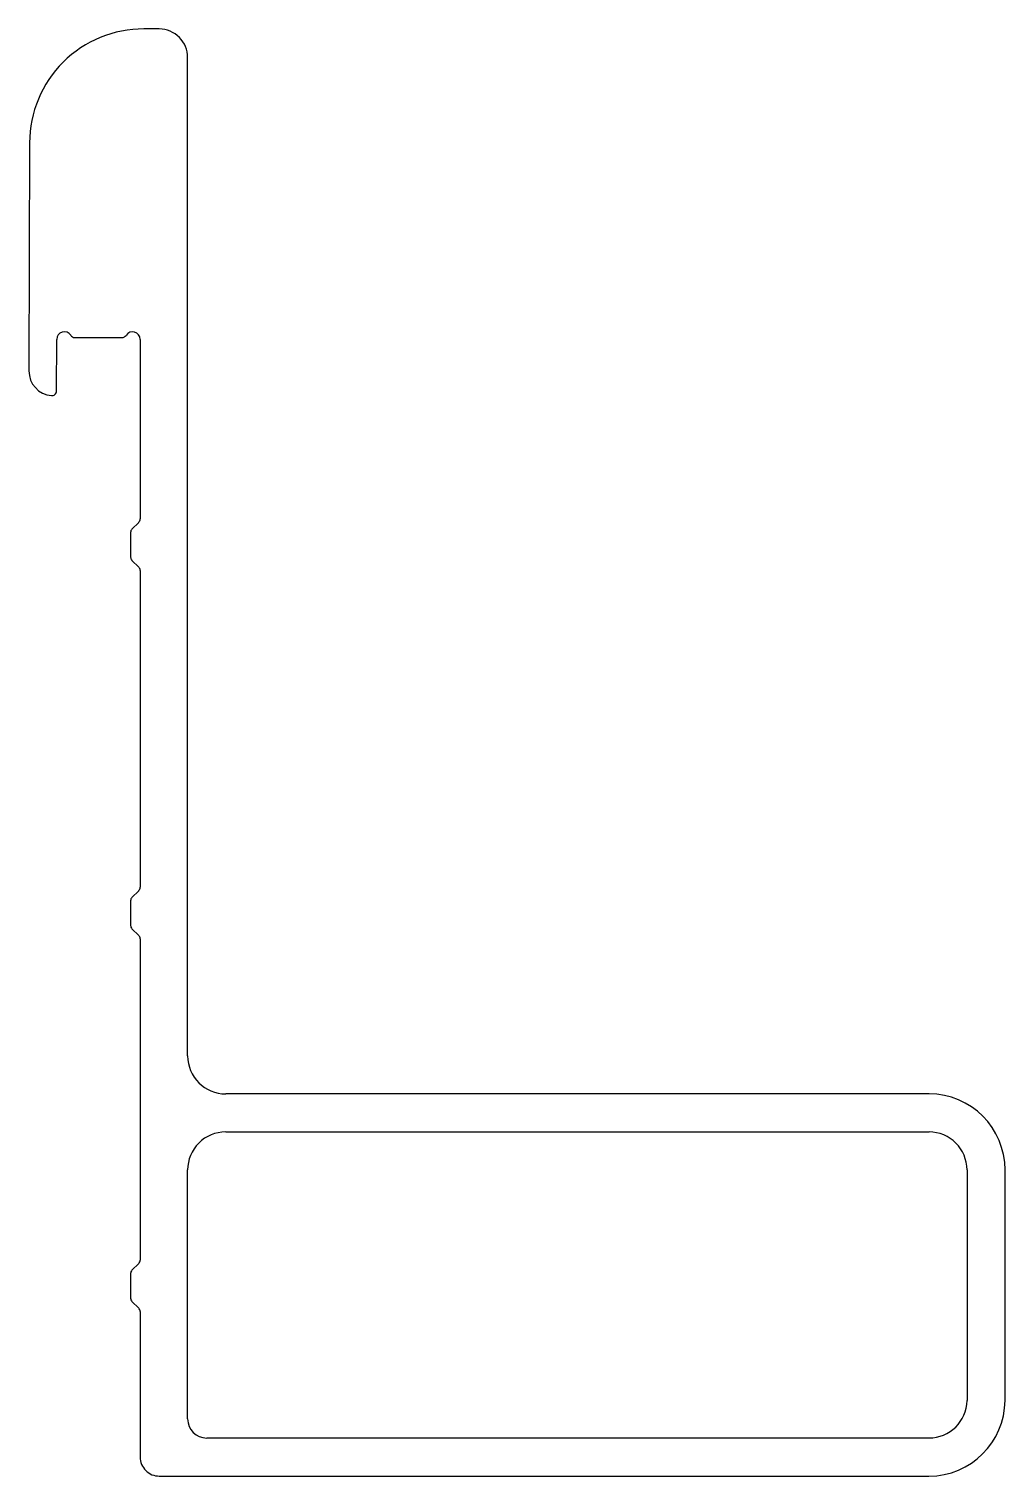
# Model space of a CAD drawing. Extents: x 1379.3 to 1430.6, y 249.8 to 325.9.
import ezdxf

# ---------------------------------------------------------------- set-up
doc = ezdxf.new("R2010")
doc.units = 0
doc.layers.get('0').update_dxf_attribs({"linetype": 'CONTINUOUS'})

msp = doc.modelspace()

# ---------------------------------------------------------------- linework, layer by layer
for p, q in [((1386.128, 325.902), (1385.328, 325.904)), ((1387.624, 271.928), (1387.624, 324.397)), ((1379.311, 319.921), (1379.278, 307.926)), ((1380.73, 306.877), (1380.738, 309.586)), ((1381.686, 309.683), (1384.176, 309.683)), ((1385.124, 309.585), (1385.124, 300.147)), ((1385.051, 299.97), (1384.697, 299.617)), ((1384.624, 299.44), (1384.624, 298.147)), ((1384.697, 297.97), (1385.051, 297.617)), ((1385.124, 297.44), (1385.124, 280.786)), ((1384.624, 280.079), (1384.624, 278.786)), ((1385.051, 280.609), (1384.697, 280.256)), ((1384.697, 278.609), (1385.051, 278.256)), ((1385.124, 278.079), (1385.124, 261.191)), ((1426.606, 269.928), (1389.623, 269.928)), ((1389.624, 267.928), (1426.606, 267.928)), ((1387.624, 252.84), (1387.624, 265.928)), ((1428.605, 265.928), (1428.605, 253.81)), ((1430.605, 253.81), (1430.605, 265.928)), ((1385.051, 261.014), (1384.697, 260.661)), ((1384.624, 260.484), (1384.624, 259.191)), ((1384.697, 259.014), (1385.051, 258.661)), ((1385.124, 258.484), (1385.124, 250.84)), ((1426.605, 251.84), (1388.624, 251.84)), ((1386.134, 249.84), (1426.605, 249.84))]:
    msp.add_line(p, q)
for centre, radius, start, end in [((1385.311, 319.904), 6, 89.83955, 179.83955), ((1386.124, 324.402), 1.5, 359.83955, 89.83955), ((1381.138, 309.585), 0.4, 32.41852, 179.83955), ((1381.686, 309.933), 0.25, 212.41852, 269.83955), ((1384.176, 309.933), 0.25, 270, 327.42135), ((1384.724, 309.583), 0.4, 0.28482, 147.42135), ((1380.578, 307.923), 1.3, 179.83955, 264.66666), ((1380.48, 306.877), 0.25, 264.66666, 359.83955), ((1384.874, 300.147), 0.25, 315, 360), ((1384.874, 299.44), 0.25, 135, 180), ((1384.874, 298.147), 0.25, 180, 225), ((1384.874, 297.44), 0.25, 0, 45), ((1384.874, 280.786), 0.25, 315, 360), ((1384.874, 280.079), 0.25, 135, 180), ((1384.874, 278.786), 0.25, 180, 225), ((1384.874, 278.079), 0.25, 0, 45), ((1389.624, 271.928), 2, 180, 269.98839), ((1426.605, 265.928), 4, 360, 89.98839), ((1389.624, 265.928), 2, 89.98839, 180), ((1426.603, 265.926), 2.002, 0.057, 89.9314), ((1384.874, 261.191), 0.25, 315, 0), ((1384.874, 260.484), 0.25, 135, 180), ((1384.874, 259.191), 0.25, 180, 225), ((1384.874, 258.484), 0.25, 0, 45), ((1426.605, 253.84), 4, 270, 359.5701), ((1426.603, 253.843), 2.002, 270.05376, 359.0832), ((1388.624, 252.84), 1, 180, 270), ((1386.124, 250.84), 1, 180, 270.58629)]:
    msp.add_arc(centre, radius, start, end)

doc.saveas('drawing.dxf')
